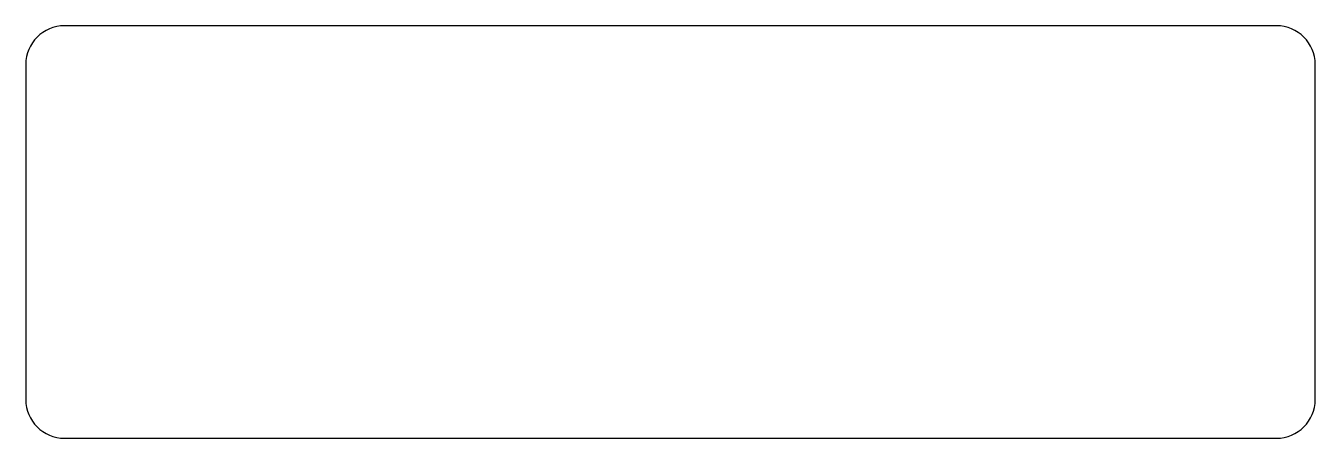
# Model space of a CAD drawing. Header units: millimetres. Extents: x 0 to 50, y 0 to 16.
import ezdxf

# ---------------------------------------------------------------- set-up
doc = ezdxf.new("R2010")
doc.units = ezdxf.units.MM
doc.layers.add('BOARD_OUTLINE', color=7, linetype='CONTINUOUS')

msp = doc.modelspace()

# ---------------------------------------------------------------- linework, layer by layer
at = {"layer": 'BOARD_OUTLINE'}
for p, q in [((48.5, 16), (1.5, 16)), ((0, 14.5), (0, 1.5)), ((50, 1.5), (50, 14.5)), ((1.5, 0), (48.5, 0))]:
    msp.add_line(p, q, dxfattribs=at)
for centre, start, end in [((1.5, 14.5), 90, 180), ((48.5, 14.5), 0, 90), ((1.5, 1.5), 180, 270), ((48.5, 1.5), 270, 360)]:
    msp.add_arc(centre, 1.5, start, end, dxfattribs=at)

doc.saveas('drawing.dxf')
